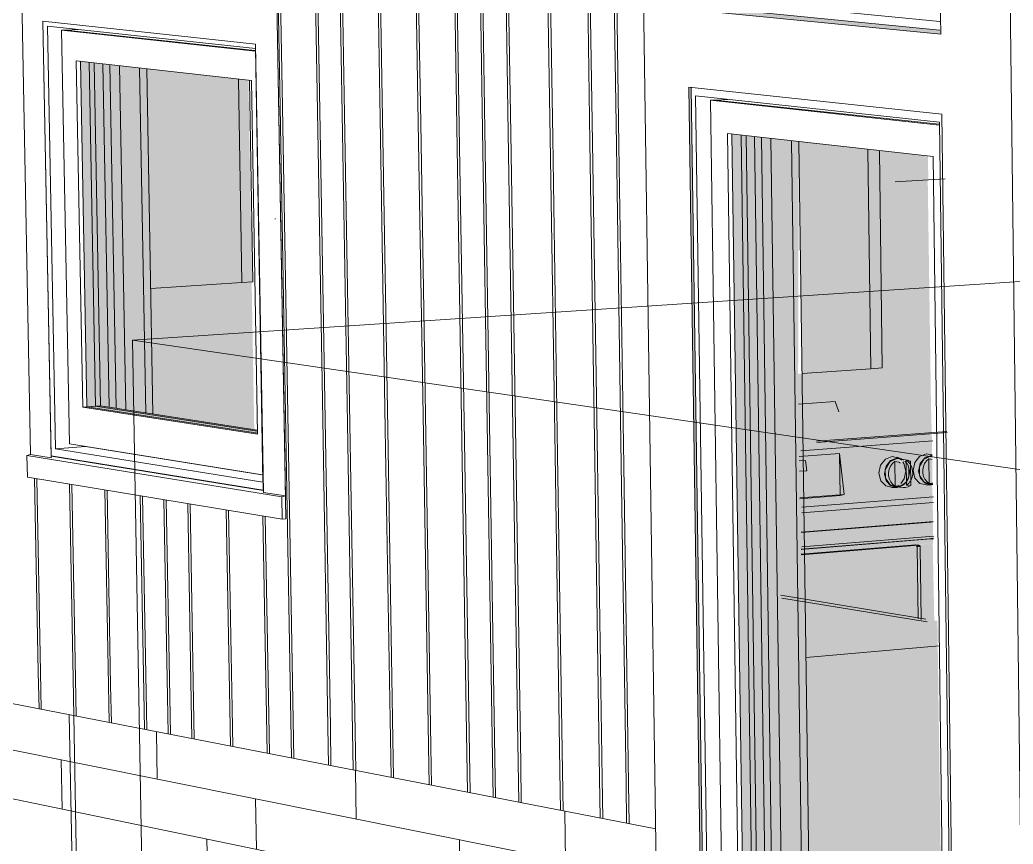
# Model space of a CAD drawing. Header units: inches. Extents: x 5690 to 5695, y -585 to 907.
# Drawn here: x 5692.8189 to 5692.9137, y -584.3253 to -584.2467 of the extents above; entities that cross this region are included whole.
import ezdxf

# ---------------------------------------------------------------- set-up
doc = ezdxf.new("R2010")
doc.units = ezdxf.units.IN
doc.header["$MEASUREMENT"] = 0
for name, color, linetype, lineweight in [('A-DETL', 90, 'Continuous', 9), ('A-GLAZ-2', 151, 'Continuous', 9), ('A-WALL', 113, 'Continuous', 13), ('A-WALL-PATT-1', 111, 'Continuous', 9), ('G-ANNO-SYMB-1', 111, 'Continuous', 9), ('I-WALL', 2, 'Continuous', 13), ('I-WALL-1', 2, 'Continuous', 9), ('Q-CASE', 31, 'Continuous', 9), ('Q-SPCQ', 91, 'Continuous', 9), ('S-FNDN-1', 32, 'Continuous', 9)]:
    doc.layers.add(name, color=color, linetype=linetype, lineweight=lineweight)
for name, color, linetype, lineweight, transparency in [('A-GLAZ-1', 151, 'Continuous', 13, 0.75), ('Q-SPCQ-1', 91, 'Continuous', 9, 0.3), ('Q-SPCQ-2', 91, 'Continuous', 9, 0.55)]:
    doc.layers.add(name, color=color, linetype=linetype, lineweight=lineweight, transparency=transparency)

# ---------------------------------------------------------------- blocks, each defined once
blk = doc.blocks.new('FP_82-3D View 1 Copy 1 Copy 1')
at = {"layer": 'A-WALL-PATT-1'}
for p, q in [((-4883.737295, -584.306647), (-4883.627458, -584.328638)), ((-4883.737196, -584.311015), (-4883.627383, -584.333682)), ((-4883.675075, -584.319104), (-4883.675157, -584.314575)), ((-4883.684138, -584.321967), (-4883.684227, -584.317272)), ((-4883.656088, -584.322906), (-4883.656166, -584.318266)), ((-4883.665613, -584.325791), (-4883.665698, -584.320982)), ((-4883.636133, -584.326901), (-4883.636207, -584.322144)), ((-4883.670244, -584.329593), (-4883.670329, -584.324817)), ((-4883.646156, -584.329807), (-4883.646236, -584.324879))]:
    blk.add_line(p, q, dxfattribs=at)
blk = doc.blocks.new('FP_97-3D View 1 Copy 1 Copy 1')
at = {"layer": 'A-WALL-PATT-1'}
for p, q in [((-4883.663347, -584.254964), (-4883.663857, -584.225546)), ((-4883.663121, -584.25499), (-4883.66363, -584.225563)), ((-4883.659791, -584.255371), (-4883.660296, -584.225818)), ((-4883.659563, -584.255397), (-4883.660067, -584.225836)), ((-4883.657428, -584.255642), (-4883.657929, -584.226)), ((-4883.657198, -584.255668), (-4883.657699, -584.226017)), ((-4883.653818, -584.256055), (-4883.654314, -584.226277)), ((-4883.653586, -584.256082), (-4883.654082, -584.226294)), ((-4883.650174, -584.256472), (-4883.650664, -584.226556)), ((-4883.64994, -584.256499), (-4883.65043, -584.226574)), ((-4883.646496, -584.256893), (-4883.646981, -584.226838)), ((-4883.64626, -584.25692), (-4883.646745, -584.226856)), ((-4883.644051, -584.257173), (-4883.644533, -584.227026)), ((-4883.643814, -584.257201), (-4883.644295, -584.227044)), ((-4883.641591, -584.257455), (-4883.642069, -584.227215)), ((-4883.641353, -584.257482), (-4883.64183, -584.227233)), ((-4883.637592, -584.257913), (-4883.638063, -584.227522)), ((-4883.637351, -584.257941), (-4883.637822, -584.22754)), ((-4883.633795, -584.258348), (-4883.634261, -584.227813)), ((-4883.633552, -584.258375), (-4883.634017, -584.227831)), ((-4883.631272, -584.258636), (-4883.631733, -584.228006)), ((-4883.631027, -584.258665), (-4883.631488, -584.228025)), ((-4883.662839, -584.284261), (-4883.663347, -584.254964)), ((-4883.663347, -584.254964), (-4883.663347, -584.254964)), ((-4883.662613, -584.284295), (-4883.663121, -584.25499)), ((-4883.663121, -584.25499), (-4883.663121, -584.25499)), ((-4883.659288, -584.284801), (-4883.659791, -584.255371)), ((-4883.659791, -584.255371), (-4883.659791, -584.255371)), ((-4883.659061, -584.284836), (-4883.659563, -584.255397)), ((-4883.659563, -584.255397), (-4883.659563, -584.255397)), ((-4883.656929, -584.285161), (-4883.657428, -584.255642)), ((-4883.657428, -584.255642), (-4883.657428, -584.255642)), ((-4883.6567, -584.285195), (-4883.657198, -584.255668)), ((-4883.657198, -584.255668), (-4883.657198, -584.255668)), ((-4883.653324, -584.285709), (-4883.653818, -584.256055)), ((-4883.653818, -584.256055), (-4883.653818, -584.256055)), ((-4883.653092, -584.285744), (-4883.653586, -584.256082)), ((-4883.653586, -584.256082), (-4883.653586, -584.256082)), ((-4883.649685, -584.286263), (-4883.650174, -584.256472)), ((-4883.650174, -584.256472), (-4883.650174, -584.256472)), ((-4883.649452, -584.286298), (-4883.64994, -584.256499)), ((-4883.64994, -584.256499), (-4883.64994, -584.256499)), ((-4883.646013, -584.286822), (-4883.646496, -584.256893)), ((-4883.646496, -584.256893), (-4883.646496, -584.256893)), ((-4883.645777, -584.286857), (-4883.64626, -584.25692)), ((-4883.64626, -584.25692), (-4883.64626, -584.25692)), ((-4883.643572, -584.287193), (-4883.644051, -584.257173)), ((-4883.644051, -584.257173), (-4883.644051, -584.257173)), ((-4883.643335, -584.287229), (-4883.643814, -584.257201)), ((-4883.643814, -584.257201), (-4883.643814, -584.257201)), ((-4883.641116, -584.287567), (-4883.641591, -584.257455)), ((-4883.641591, -584.257455), (-4883.641591, -584.257455)), ((-4883.640877, -584.287603), (-4883.641353, -584.257482)), ((-4883.641353, -584.257482), (-4883.641353, -584.257482)), ((-4883.637122, -584.288174), (-4883.637592, -584.257913)), ((-4883.637592, -584.257913), (-4883.637592, -584.257913)), ((-4883.636881, -584.288211), (-4883.637351, -584.257941)), ((-4883.637351, -584.257941), (-4883.637351, -584.257941)), ((-4883.633332, -584.288751), (-4883.633795, -584.258348)), ((-4883.633795, -584.258348), (-4883.633795, -584.258348)), ((-4883.633089, -584.288788), (-4883.633552, -584.258375)), ((-4883.633552, -584.258375), (-4883.633552, -584.258375)), ((-4883.630812, -584.289135), (-4883.631272, -584.258636)), ((-4883.631272, -584.258636), (-4883.631272, -584.258636)), ((-4883.630567, -584.289172), (-4883.631027, -584.258665)), ((-4883.631027, -584.258665), (-4883.631027, -584.258665)), ((-4883.662334, -584.313437), (-4883.662839, -584.284261)), ((-4883.662839, -584.284261), (-4883.662839, -584.284261)), ((-4883.662108, -584.31348), (-4883.662613, -584.284295)), ((-4883.662613, -584.284295), (-4883.662613, -584.284295)), ((-4883.658788, -584.31411), (-4883.659288, -584.284801)), ((-4883.659288, -584.284801), (-4883.659288, -584.284801)), ((-4883.65856, -584.314153), (-4883.659061, -584.284836)), ((-4883.659061, -584.284836), (-4883.659061, -584.284836)), ((-4883.656432, -584.314556), (-4883.656929, -584.285161)), ((-4883.656929, -584.285161), (-4883.656929, -584.285161)), ((-4883.656203, -584.3146), (-4883.6567, -584.285195)), ((-4883.6567, -584.285195), (-4883.6567, -584.285195)), ((-4883.652832, -584.315239), (-4883.653324, -584.285709)), ((-4883.653324, -584.285709), (-4883.653324, -584.285709)), ((-4883.652601, -584.315283), (-4883.653092, -584.285744)), ((-4883.653092, -584.285744), (-4883.653092, -584.285744)), ((-4883.649199, -584.315928), (-4883.649685, -584.286263)), ((-4883.649685, -584.286263), (-4883.649685, -584.286263)), ((-4883.648966, -584.315972), (-4883.649452, -584.286298)), ((-4883.649452, -584.286298), (-4883.649452, -584.286298)), ((-4883.645532, -584.316623), (-4883.646013, -584.286822)), ((-4883.646013, -584.286822), (-4883.646013, -584.286822)), ((-4883.645296, -584.316668), (-4883.645777, -584.286857)), ((-4883.645777, -584.286857), (-4883.645777, -584.286857)), ((-4883.643094, -584.317086), (-4883.643572, -584.287193)), ((-4883.643572, -584.287193), (-4883.643572, -584.287193)), ((-4883.642858, -584.31713), (-4883.643335, -584.287229)), ((-4883.643335, -584.287229), (-4883.643335, -584.287229)), ((-4883.640642, -584.317551), (-4883.641116, -584.287567)), ((-4883.641116, -584.287567), (-4883.641116, -584.287567)), ((-4883.640404, -584.317596), (-4883.640877, -584.287603)), ((-4883.640877, -584.287603), (-4883.640877, -584.287603)), ((-4883.636655, -584.318307), (-4883.637122, -584.288174)), ((-4883.637122, -584.288174), (-4883.637122, -584.288174)), ((-4883.636414, -584.318352), (-4883.636881, -584.288211)), ((-4883.636881, -584.288211), (-4883.636881, -584.288211)), ((-4883.63287, -584.319025), (-4883.633332, -584.288751)), ((-4883.633332, -584.288751), (-4883.633332, -584.288751)), ((-4883.632628, -584.319071), (-4883.633089, -584.288788)), ((-4883.633089, -584.288788), (-4883.633089, -584.288788)), ((-4883.630354, -584.319502), (-4883.630812, -584.289135)), ((-4883.630812, -584.289135), (-4883.630812, -584.289135)), ((-4883.63011, -584.319548), (-4883.630567, -584.289172)), ((-4883.630567, -584.289172), (-4883.630567, -584.289172)), ((-4883.686419, -584.30887), (-4883.686771, -584.290406)), ((-4883.686208, -584.30891), (-4883.686559, -584.290441)), ((-4883.683091, -584.309501), (-4883.683439, -584.290956)), ((-4883.682877, -584.309541), (-4883.683226, -584.290991)), ((-4883.679732, -584.310138), (-4883.680078, -584.291511)), ((-4883.679517, -584.310178), (-4883.679863, -584.291547)), ((-4883.676344, -584.31078), (-4883.676687, -584.292071)), ((-4883.676127, -584.310821), (-4883.67647, -584.292107)), ((-4883.674093, -584.311207), (-4883.674434, -584.292443)), ((-4883.673874, -584.311249), (-4883.674215, -584.29248)), ((-4883.671828, -584.311637), (-4883.672167, -584.292818)), ((-4883.671608, -584.311678), (-4883.671947, -584.292854)), ((-4883.668147, -584.312335), (-4883.668483, -584.293426)), ((-4883.667925, -584.312377), (-4883.66826, -584.293463)), ((-4883.664655, -584.312997), (-4883.664987, -584.294004)), ((-4883.664431, -584.313039), (-4883.664763, -584.294041)), ((-4883.686352, -584.312396), (-4883.686419, -584.30887)), ((-4883.686419, -584.30887), (-4883.686419, -584.30887)), ((-4883.686141, -584.312438), (-4883.686208, -584.30891)), ((-4883.686208, -584.30891), (-4883.686208, -584.30891)), ((-4883.683024, -584.313043), (-4883.683091, -584.309501)), ((-4883.683091, -584.309501), (-4883.683091, -584.309501)), ((-4883.682811, -584.313085), (-4883.682877, -584.309541)), ((-4883.682877, -584.309541), (-4883.682877, -584.309541)), ((-4883.679666, -584.313696), (-4883.679732, -584.310138)), ((-4883.679732, -584.310138), (-4883.679732, -584.310138)), ((-4883.679451, -584.313737), (-4883.679517, -584.310178)), ((-4883.679517, -584.310178), (-4883.679517, -584.310178)), ((-4883.676279, -584.314354), (-4883.676344, -584.31078)), ((-4883.676344, -584.31078), (-4883.676344, -584.31078)), ((-4883.676062, -584.314396), (-4883.676127, -584.310821)), ((-4883.676127, -584.310821), (-4883.676127, -584.310821)), ((-4883.674028, -584.314791), (-4883.674093, -584.311207)), ((-4883.674093, -584.311207), (-4883.674093, -584.311207)), ((-4883.673809, -584.314834), (-4883.673874, -584.311249)), ((-4883.673874, -584.311249), (-4883.673874, -584.311249)), ((-4883.671764, -584.315231), (-4883.671828, -584.311637)), ((-4883.671828, -584.311637), (-4883.671828, -584.311637)), ((-4883.671544, -584.315274), (-4883.671608, -584.311678)), ((-4883.671608, -584.311678), (-4883.671608, -584.311678)), ((-4883.668083, -584.315946), (-4883.668147, -584.312335)), ((-4883.668147, -584.312335), (-4883.668147, -584.312335)), ((-4883.667861, -584.315989), (-4883.667925, -584.312377)), ((-4883.667925, -584.312377), (-4883.667925, -584.312377)), ((-4883.664591, -584.316625), (-4883.664655, -584.312997)), ((-4883.664655, -584.312997), (-4883.664655, -584.312997)), ((-4883.664367, -584.316668), (-4883.664431, -584.313039)), ((-4883.664431, -584.313039), (-4883.664431, -584.313039)), ((-4883.66227, -584.317076), (-4883.662334, -584.313437)), ((-4883.662334, -584.313437), (-4883.662334, -584.313437)), ((-4883.662045, -584.317119), (-4883.662108, -584.31348)), ((-4883.662108, -584.31348), (-4883.662108, -584.31348)), ((-4883.658725, -584.317765), (-4883.658788, -584.31411)), ((-4883.658788, -584.31411), (-4883.658788, -584.31411)), ((-4883.658498, -584.317809), (-4883.65856, -584.314153)), ((-4883.65856, -584.314153), (-4883.65856, -584.314153)), ((-4883.65637, -584.318222), (-4883.656432, -584.314556)), ((-4883.656432, -584.314556), (-4883.656432, -584.314556)), ((-4883.656141, -584.318267), (-4883.656203, -584.3146)), ((-4883.656203, -584.3146), (-4883.656203, -584.3146)), ((-4883.65277, -584.318922), (-4883.652832, -584.315239)), ((-4883.652832, -584.315239), (-4883.652832, -584.315239)), ((-4883.652539, -584.318966), (-4883.652601, -584.315283)), ((-4883.652601, -584.315283), (-4883.652601, -584.315283)), ((-4883.649138, -584.319627), (-4883.649199, -584.315928)), ((-4883.649199, -584.315928), (-4883.649199, -584.315928)), ((-4883.648905, -584.319673), (-4883.648966, -584.315972)), ((-4883.648966, -584.315972), (-4883.648966, -584.315972)), ((-4883.645472, -584.32034), (-4883.645532, -584.316623)), ((-4883.645532, -584.316623), (-4883.645532, -584.316623)), ((-4883.645237, -584.320386), (-4883.645296, -584.316668)), ((-4883.645296, -584.316668), (-4883.645296, -584.316668)), ((-4883.643035, -584.320813), (-4883.643094, -584.317086)), ((-4883.643094, -584.317086), (-4883.643094, -584.317086)), ((-4883.642798, -584.320859), (-4883.642858, -584.31713)), ((-4883.642858, -584.31713), (-4883.642858, -584.31713)), ((-4883.640583, -584.32129), (-4883.640642, -584.317551)), ((-4883.640642, -584.317551), (-4883.640642, -584.317551)), ((-4883.640345, -584.321336), (-4883.640404, -584.317596)), ((-4883.640404, -584.317596), (-4883.640404, -584.317596)), ((-4883.636597, -584.322064), (-4883.636655, -584.318307)), ((-4883.636655, -584.318307), (-4883.636655, -584.318307)), ((-4883.636356, -584.322111), (-4883.636414, -584.318352)), ((-4883.636414, -584.318352), (-4883.636414, -584.318352)), ((-4883.632813, -584.3228), (-4883.63287, -584.319025)), ((-4883.63287, -584.319025), (-4883.63287, -584.319025)), ((-4883.63257, -584.322847), (-4883.632628, -584.319071)), ((-4883.632628, -584.319071), (-4883.632628, -584.319071)), ((-4883.630297, -584.323288), (-4883.630354, -584.319502)), ((-4883.630354, -584.319502), (-4883.630354, -584.319502)), ((-4883.630053, -584.323336), (-4883.63011, -584.319548)), ((-4883.63011, -584.319548), (-4883.63011, -584.319548))]:
    blk.add_line(p, q, dxfattribs=at)

msp = doc.modelspace()

# ---------------------------------------------------------------- hatches: boundary and pattern name
at = {"layer": 'A-GLAZ-1'}
h = msp.add_hatch(color=256, dxfattribs=at)
h.paths.add_polyline_path([(5692.841611, -584.286112), (5692.841598, -584.285811), (5692.831671, -584.284276), (5692.831006, -584.251332), (5692.824724, -584.250629), (5692.825339, -584.283588), (5692.841595, -584.286109)], flags=0)
h.paths.add_polyline_path([(5692.840124, -584.271742), (5692.841174, -584.271676), (5692.841071, -584.265804), (5692.840976, -584.265798), (5692.840742, -584.25243), (5692.839782, -584.252315), (5692.840104, -584.270573)], flags=0)
for points in [[(5692.831401, -584.272294), (5692.840124, -584.271742), (5692.839782, -584.252315), (5692.831019, -584.251334), (5692.831391, -584.271742)], [(5692.893528, -584.280413), (5692.900115, -584.279947), (5692.899835, -584.25902), (5692.893222, -584.258279), (5692.893521, -584.279946)], [(5692.897044, -584.283986), (5692.90585, -584.283342), (5692.905543, -584.261941), (5692.900572, -584.262238), (5692.900807, -584.279895), (5692.893111, -584.280439), (5692.893152, -584.283348), (5692.896719, -584.28309)], [(5692.841296, -584.285833), (5692.840944, -584.265798), (5692.840875, -584.265802), (5692.840978, -584.271679), (5692.831195, -584.272297), (5692.831448, -584.284297), (5692.841188, -584.285816)]]:
    msp.add_hatch(color=256, dxfattribs=at).paths.add_polyline_path(points, flags=0)
h = msp.add_hatch(color=256, dxfattribs=at)
h.paths.add_polyline_path([(5692.907258, -584.353583), (5692.907246, -584.353117), (5692.901405, -584.351815), (5692.907115, -584.351184), (5692.906464, -584.304008), (5692.893847, -584.301892), (5692.893344, -584.293574), (5692.906017, -584.292575), (5692.906012, -584.29219), (5692.893726, -584.293136), (5692.893262, -584.287649), (5692.90594, -584.286696), (5692.90585, -584.283342), (5692.897044, -584.283986), (5692.897071, -584.284057), (5692.893167, -584.284342), (5692.893244, -584.25828), (5692.886868, -584.257566), (5692.888179, -584.349322), (5692.907198, -584.35357)], flags=0)
h.paths.add_polyline_path([(5692.900115, -584.279947), (5692.901206, -584.27987), (5692.900971, -584.26225), (5692.905595, -584.26194), (5692.905565, -584.259686), (5692.899835, -584.25902), (5692.900041, -584.274414)], flags=0)
at = {"layer": 'A-WALL'}
for points in [[(5692.906787, -584.248055), (5692.90677, -584.247651), (5692.885307, -584.245567), (5692.882754, -584.245708), (5692.906383, -584.248015)], [(5692.884226, -584.354251), (5692.884436, -584.354226), (5692.882963, -584.253116), (5692.882752, -584.253093), (5692.884226, -584.354226)]]:
    msp.add_hatch(color=256, dxfattribs=at).paths.add_polyline_path(points, flags=0)
at = {"layer": 'Q-SPCQ-1'}
for points in [[(5692.893164, -584.284269), (5692.897044, -584.283986), (5692.896719, -584.28309), (5692.893152, -584.283348), (5692.893164, -584.284208)], [(5692.893167, -584.284342), (5692.897071, -584.284057), (5692.897044, -584.283986), (5692.893164, -584.284269)], [(5692.893264, -584.287793), (5692.905942, -584.28684), (5692.90594, -584.286696), (5692.893262, -584.287649)], [(5692.893346, -584.293725), (5692.906019, -584.292725), (5692.906017, -584.292575), (5692.893344, -584.293574)], [(5692.893372, -584.295543), (5692.906041, -584.294485), (5692.906019, -584.292725), (5692.893346, -584.293725), (5692.893371, -584.295495)], [(5692.893391, -584.296958), (5692.90606, -584.295933), (5692.906022, -584.294524), (5692.904654, -584.29464), (5692.893372, -584.295577), (5692.893389, -584.296823)], [(5692.893394, -584.297196), (5692.906063, -584.296165), (5692.906021, -584.295936), (5692.893391, -584.296958)], [(5692.893401, -584.297645), (5692.904369, -584.296752), (5692.904763, -584.296768), (5692.906067, -584.296423), (5692.906021, -584.296169), (5692.903945, -584.296341), (5692.893394, -584.297196)], [(5692.904402, -584.296818), (5692.904639, -584.296797), (5692.904402, -584.29681)], [(5692.90483, -584.296983), (5692.904589, -584.296802), (5692.904403, -584.296861), (5692.904438, -584.296922), (5692.904825, -584.296983)], [(5692.904746, -584.303831), (5692.904654, -584.296956), (5692.904404, -584.296941), (5692.904494, -584.30379), (5692.904653, -584.303816)], [(5692.90492, -584.30386), (5692.904794, -584.296978), (5692.904656, -584.296983), (5692.904793, -584.303839), (5692.904829, -584.303845)], [(5692.90483, -584.296983), (5692.904763, -584.296832), (5692.904715, -584.296862), (5692.904825, -584.296978)], [(5692.90483, -584.296983), (5692.906069, -584.296579), (5692.906021, -584.296435), (5692.904729, -584.296811), (5692.904812, -584.296898), (5692.904825, -584.296939)], [(5692.906166, -584.304067), (5692.906021, -584.296597), (5692.90483, -584.296983), (5692.904964, -584.303868), (5692.90602, -584.304043)]]:
    msp.add_hatch(color=256, dxfattribs=at).paths.add_polyline_path(points, flags=0)
h = msp.add_hatch(color=256, dxfattribs=at)
h.paths.add_polyline_path([(5692.893339, -584.293186), (5692.906012, -584.29219), (5692.905948, -584.290992), (5692.905755, -584.291021), (5692.905261, -584.290992), (5692.904767, -584.290852), (5692.904323, -584.290381), (5692.904142, -584.289657), (5692.904304, -584.288905), (5692.904765, -584.288329), (5692.905419, -584.288087), (5692.90596, -584.288187), (5692.905942, -584.28684), (5692.893264, -584.287793), (5692.893272, -584.28834), (5692.897122, -584.288049), (5692.897575, -584.291944), (5692.897177, -584.29205), (5692.893327, -584.292365), (5692.89333, -584.292565)], flags=0)
h.paths.add_polyline_path([(5692.903894, -584.291056), (5692.903834, -584.291067), (5692.903888, -584.291059)], flags=0)
h.paths.add_polyline_path([(5692.903376, -584.288742), (5692.9034, -584.28878), (5692.903384, -584.288743)], flags=0)
h.paths.add_polyline_path([(5692.903925, -584.291567), (5692.903877, -584.291067), (5692.90366, -584.291153), (5692.903237, -584.291195), (5692.902949, -584.291229), (5692.902922, -584.29126), (5692.902584, -584.291271), (5692.902005, -584.291244), (5692.901511, -584.291102), (5692.901068, -584.290633), (5692.900898, -584.289854), (5692.901048, -584.289154), (5692.901511, -584.288577), (5692.902163, -584.288333), (5692.903455, -584.288679), (5692.90337, -584.288713), (5692.9034, -584.28874), (5692.903663, -584.288754), (5692.903895, -584.288853), (5692.903925, -584.289156), (5692.904041, -584.289428), (5692.904098, -584.289678), (5692.904103, -584.289996), (5692.904041, -584.29031), (5692.90392, -584.290724), (5692.903925, -584.291076)], flags=0)
h.paths.add_polyline_path([(5692.902689, -584.291202), (5692.902615, -584.291183), (5692.902635, -584.291192)], flags=0)
h.paths.add_polyline_path([(5692.905941, -584.290949), (5692.90587, -584.29093), (5692.905886, -584.290939)], flags=0)
h.paths.add_polyline_path([(5692.902904, -584.288926), (5692.902888, -584.288876), (5692.902891, -584.288919)], flags=0)
h.paths.add_polyline_path([(5692.903848, -584.288867), (5692.903848, -584.288849), (5692.903806, -584.288853)], flags=0)
h.paths.add_polyline_path([(5692.903629, -584.288793), (5692.903614, -584.288752), (5692.9036, -584.288791)], flags=0)
h = msp.add_hatch(color=256, dxfattribs=at)
h.paths.add_polyline_path([(5692.893327, -584.292351), (5692.897177, -584.29205), (5692.897575, -584.291944), (5692.897122, -584.288049), (5692.893272, -584.28834), (5692.893326, -584.292275)], flags=0)
h.paths.add_polyline_path([(5692.902189, -584.291286), (5692.902615, -584.291221), (5692.90191, -584.290976), (5692.901505, -584.290311), (5692.901502, -584.289531), (5692.901985, -584.288801), (5692.902616, -584.288525), (5692.903047, -584.288567), (5692.902387, -584.288385), (5692.90215, -584.28833), (5692.901483, -584.288612), (5692.901026, -584.289258), (5692.900901, -584.289968), (5692.901087, -584.290653), (5692.901562, -584.291142), (5692.902163, -584.29128)], flags=0)
h.paths.add_polyline_path([(5692.90544, -584.291033), (5692.90587, -584.290969), (5692.905164, -584.290723), (5692.904761, -584.290059), (5692.904758, -584.289281), (5692.905241, -584.288552), (5692.905851, -584.288275), (5692.905961, -584.288249), (5692.905924, -584.288204), (5692.905401, -584.288083), (5692.904739, -584.288361), (5692.904282, -584.289009), (5692.904157, -584.289717), (5692.904342, -584.290401), (5692.904814, -584.290889), (5692.905419, -584.291028)], flags=0)
h.paths.add_polyline_path([(5692.905996, -584.29096), (5692.905948, -584.290946), (5692.905955, -584.290952)], flags=0)
h = msp.add_hatch(color=256, dxfattribs=at)
h.paths.add_polyline_path([(5692.903126, -584.291229), (5692.903171, -584.291191), (5692.903123, -584.291227)], flags=0)
h.paths.add_polyline_path([(5692.902634, -584.291227), (5692.902615, -584.291188), (5692.902615, -584.291221)], flags=0)
h.paths.add_polyline_path([(5692.903918, -584.290601), (5692.904041, -584.29031), (5692.904103, -584.289996), (5692.904098, -584.289678), (5692.904029, -584.289374), (5692.9039, -584.289216), (5692.903918, -584.290592)], flags=0)
h.paths.add_polyline_path([(5692.903865, -584.288853), (5692.903806, -584.288853), (5692.903848, -584.288849)], flags=0)
h.paths.add_polyline_path([(5692.9036, -584.288791), (5692.903802, -584.288983), (5692.903899, -584.289084), (5692.903848, -584.288845), (5692.903629, -584.288793)], flags=0)
h.paths.add_polyline_path([(5692.903291, -584.288728), (5692.903488, -584.288867), (5692.903486, -584.288785), (5692.903373, -584.288728), (5692.903331, -584.28867), (5692.903285, -584.288721)], flags=0)
h.paths.add_polyline_path([(5692.903084, -584.288756), (5692.903009, -584.288756), (5692.903054, -584.288769)], flags=0)
h.paths.add_polyline_path([(5692.90332, -584.290915), (5692.903511, -584.29059), (5692.903486, -584.289017), (5692.903222, -584.288708), (5692.903084, -584.288804), (5692.902861, -584.288904), (5692.902839, -584.288845), (5692.903084, -584.288667), (5692.902561, -584.28854), (5692.901894, -584.288866), (5692.901496, -584.289613), (5692.901511, -584.290386), (5692.902005, -584.291038), (5692.902743, -584.291177), (5692.903214, -584.290963)], flags=0)
h.paths.add_polyline_path([(5692.903416, -584.291205), (5692.903834, -584.291067), (5692.903918, -584.291076), (5692.903925, -584.291076), (5692.903872, -584.290668), (5692.903618, -584.290965), (5692.903517, -584.291045), (5692.903479, -584.290724), (5692.903171, -584.291061), (5692.903056, -584.291152), (5692.90332, -584.291199), (5692.9034, -584.291204)], flags=0)
h.paths.add_polyline_path([(5692.905886, -584.290974), (5692.90587, -584.290935), (5692.90587, -584.290969)], flags=0)
h.paths.add_polyline_path([(5692.905948, -584.290946), (5692.905995, -584.290872), (5692.905961, -584.288308), (5692.905813, -584.288292), (5692.905148, -584.288617), (5692.904752, -584.289363), (5692.904767, -584.290135), (5692.905261, -584.290786), (5692.905886, -584.290933)], flags=0)
h.paths.add_polyline_path([(5692.902923, -584.288938), (5692.902959, -584.288904), (5692.902924, -584.288937)], flags=0)
h.paths.add_polyline_path([(5692.903663, -584.288754), (5692.903587, -584.288719), (5692.903629, -584.288752)], flags=0)
h.paths.add_polyline_path([(5692.903487, -584.288747), (5692.903486, -584.28873), (5692.903486, -584.288747)], flags=0)
h = msp.add_hatch(color=256, dxfattribs=at)
h.paths.add_polyline_path([(5692.90332, -584.290915), (5692.903512, -584.290684), (5692.903486, -584.290633), (5692.9034, -584.290779)], flags=0)
h.paths.add_polyline_path([(5692.902992, -584.291131), (5692.903237, -584.291035), (5692.903237, -584.290953), (5692.902974, -584.291125)], flags=0)
h.paths.add_polyline_path([(5692.903491, -584.289023), (5692.903486, -584.288927), (5692.9034, -584.28889), (5692.903486, -584.289017)], flags=0)
h.paths.add_polyline_path([(5692.903196, -584.2887), (5692.903228, -584.288649), (5692.90314, -584.288612), (5692.90293, -584.288621), (5692.903162, -584.28869)], flags=0)
h.paths.add_polyline_path([(5692.905961, -584.288308), (5692.905955, -584.288292), (5692.905908, -584.288292)], flags=0)
h = msp.add_hatch(color=256, dxfattribs=at)
h.paths.add_polyline_path([(5692.902813, -584.291177), (5692.902942, -584.291125), (5692.902859, -584.291125), (5692.902813, -584.291177)], flags=0)
h.paths.add_polyline_path([(5692.903333, -584.288789), (5692.903308, -584.288745), (5692.903328, -584.288782)], flags=0)
h = msp.add_hatch(color=256, dxfattribs=at)
h.paths.add_polyline_path([(5692.903517, -584.291056), (5692.903864, -584.290678), (5692.903918, -584.290585), (5692.903848, -584.289039), (5692.9036, -584.288791), (5692.903488, -584.288793), (5692.903516, -584.288957), (5692.903655, -584.289101), (5692.903676, -584.289298), (5692.903492, -584.289101), (5692.903528, -584.290562), (5692.903712, -584.29031), (5692.903642, -584.290527), (5692.903513, -584.290724), (5692.903517, -584.291045)], flags=0)
h.paths.add_polyline_path([(5692.903737, -584.290194), (5692.90374, -584.289442), (5692.903825, -584.289782), (5692.90374, -584.290176)], flags=0)
h = msp.add_hatch(color=256, dxfattribs=at)
h.paths.add_polyline_path([(5692.903512, -584.290684), (5692.903688, -584.290417), (5692.903661, -584.290336), (5692.903511, -584.290602)], flags=0)
h.paths.add_polyline_path([(5692.903737, -584.290194), (5692.903799, -584.289678), (5692.903726, -584.2894), (5692.903734, -584.289996)], flags=0)
h.paths.add_polyline_path([(5692.903721, -584.289364), (5692.903584, -584.289026), (5692.903489, -584.28893), (5692.903531, -584.289083), (5692.903706, -584.289342)], flags=0)
at = {"layer": 'Q-SPCQ-2'}
h = msp.add_hatch(color=256, dxfattribs=at)
h.paths.add_polyline_path([(5692.893402, -584.297713), (5692.904388, -584.296797), (5692.904323, -584.296756), (5692.893401, -584.297645)], flags=0)
h.paths.add_polyline_path([(5692.904644, -584.296798), (5692.904654, -584.296797), (5692.904639, -584.296797)], flags=0)
msp.add_hatch(color=256, dxfattribs=at).paths.add_polyline_path([(5692.904494, -584.30379), (5692.904402, -584.296818), (5692.893402, -584.297713), (5692.893466, -584.30196), (5692.898045, -584.30272)], flags=0)

# ---------------------------------------------------------------- linework, layer by layer
at = {"layer": 'A-DETL'}
for p, q in [((5692.823651, -584.312963), (5692.824722, -584.369814)), ((5692.824076, -584.313046), (5692.825147, -584.369982))]:
    msp.add_line(p, q, dxfattribs=at)
at = {"layer": 'A-GLAZ-2'}
for p, q in [((5692.819079, -584.242451), (5692.819949, -584.288146)), ((5692.819949, -584.288139), (5692.819079, -584.242451)), ((5692.844299, -584.294279), (5692.843443, -584.244927)), ((5692.843443, -584.244927), (5692.844261, -584.292083)), ((5692.9067, -584.246821), (5692.885721, -584.244803)), ((5692.885316, -584.245566), (5692.906707, -584.247645)), ((5692.821926, -584.288304), (5692.821141, -584.246815)), ((5692.821141, -584.246815), (5692.841415, -584.248987)), ((5692.821141, -584.246815), (5692.841415, -584.248987)), ((5692.821929, -584.28846), (5692.821141, -584.246815)), ((5692.822326, -584.287585), (5692.821565, -584.247274)), ((5692.821565, -584.247274), (5692.841404, -584.24941)), ((5692.823334, -584.247645), (5692.822922, -584.247665)), ((5692.822922, -584.247665), (5692.823663, -584.287111)), ((5692.84138, -584.249658), (5692.822922, -584.247665)), ((5692.823334, -584.247645), (5692.824467, -584.24759)), ((5692.823334, -584.247645), (5692.841366, -584.249591)), ((5692.841366, -584.249591), (5692.823334, -584.247645)), ((5692.841404, -584.24941), (5692.842127, -584.290773)), ((5692.841415, -584.248987), (5692.84216, -584.291582)), ((5692.841415, -584.248987), (5692.842163, -584.291743)), ((5692.824928, -584.283617), (5692.824311, -584.250582)), ((5692.824311, -584.250582), (5692.841024, -584.252448)), ((5692.824724, -584.250629), (5692.825339, -584.283588)), ((5692.824724, -584.250629), (5692.825339, -584.283588)), ((5692.825339, -584.283588), (5692.824724, -584.250629)), ((5692.826162, -584.283531), (5692.825552, -584.250722)), ((5692.826033, -584.250776), (5692.82664, -584.283498)), ((5692.826839, -584.250869), (5692.827445, -584.283626)), ((5692.827504, -584.250945), (5692.82811, -584.283733)), ((5692.828425, -584.251051), (5692.829029, -584.283876)), ((5692.830963, -584.284179), (5692.830362, -584.251271)), ((5692.830362, -584.251271), (5692.830963, -584.284179)), ((5692.831032, -584.251346), (5692.831632, -584.284283)), ((5692.841024, -584.252448), (5692.841615, -584.286207)), ((5692.882964, -584.253116), (5692.884436, -584.354226)), ((5692.884838, -584.353529), (5692.883391, -584.25393)), ((5692.883391, -584.25393), (5692.90667, -584.256436)), ((5692.885258, -584.254326), (5692.884829, -584.25435)), ((5692.884829, -584.25435), (5692.886252, -584.352992)), ((5692.906643, -584.256705), (5692.884829, -584.25435)), ((5692.885258, -584.254326), (5692.886462, -584.254261)), ((5692.885258, -584.254326), (5692.906629, -584.256632)), ((5692.906629, -584.256632), (5692.885258, -584.254326)), ((5692.90667, -584.256436), (5692.90799, -584.358841)), ((5692.887752, -584.34937), (5692.886437, -584.257518)), ((5692.886437, -584.257518), (5692.906045, -584.259707)), ((5692.886868, -584.257567), (5692.888179, -584.349322)), ((5692.886868, -584.257567), (5692.888179, -584.349322)), ((5692.888179, -584.349322), (5692.886868, -584.257567)), ((5692.889033, -584.349225), (5692.88773, -584.257664)), ((5692.888231, -584.257721), (5692.889529, -584.349169)), ((5692.889008, -584.257817), (5692.890302, -584.34935)), ((5692.889674, -584.257896), (5692.890965, -584.349509)), ((5692.890583, -584.258005), (5692.891869, -584.349679)), ((5692.893824, -584.350155), (5692.892547, -584.258234)), ((5692.892547, -584.258234), (5692.893824, -584.350155)), ((5692.893244, -584.258312), (5692.894517, -584.35031)), ((5692.906045, -584.259707), (5692.907262, -584.353731)), ((5692.824928, -584.283617), (5692.825339, -584.283588)), ((5692.841615, -584.286207), (5692.824928, -584.283617)), ((5692.82664, -584.283498), (5692.825339, -584.283588)), ((5692.826162, -584.283531), (5692.825339, -584.283588)), ((5692.825339, -584.283588), (5692.841606, -584.286111)), ((5692.825339, -584.283588), (5692.841606, -584.286111)), ((5692.841606, -584.286111), (5692.825339, -584.283588)), ((5692.841577, -584.285918), (5692.826162, -584.283531)), ((5692.82664, -584.283498), (5692.841563, -584.285806)), ((5692.822326, -584.287585), (5692.825186, -584.287379)), ((5692.842127, -584.290773), (5692.822326, -584.287585)), ((5692.823663, -584.287111), (5692.842084, -584.29006)), ((5692.825186, -584.287379), (5692.842032, -584.290076)), ((5692.819614, -584.288228), (5692.819949, -584.288139)), ((5692.819653, -584.290291), (5692.819614, -584.288228)), ((5692.819614, -584.288228), (5692.84392, -584.292176)), ((5692.821929, -584.28846), (5692.819949, -584.288139)), ((5692.822128, -584.288289), (5692.821926, -584.288304)), ((5692.84216, -584.291582), (5692.821926, -584.288304)), ((5692.822124, -584.288288), (5692.842148, -584.291532)), ((5692.843957, -584.294305), (5692.819653, -584.290291)), ((5692.844261, -584.292083), (5692.842163, -584.291743)), ((5692.844261, -584.292083), (5692.84392, -584.292176)), ((5692.84392, -584.292176), (5692.843957, -584.294305)), ((5692.843957, -584.294305), (5692.844299, -584.294279))]:
    msp.add_line(p, q, dxfattribs=at)
at = {"layer": 'A-WALL'}
for p, q in [((5692.877905, -584.21031), (5692.880176, -584.36297)), ((5692.912999, -584.212223), (5692.914973, -584.371404)), ((5692.90639, -584.217184), (5692.906787, -584.248055)), ((5692.906787, -584.248055), (5692.882644, -584.245697)), ((5692.884226, -584.354251), (5692.882752, -584.253093)), ((5692.882752, -584.253093), (5692.906885, -584.255669)), ((5692.906885, -584.255669), (5692.908225, -584.359782))]:
    msp.add_line(p, q, dxfattribs=at)
at = {"layer": 'G-ANNO-SYMB-1'}
for p, q in [((5692.829665, -584.277237), (5693.135912, -584.256992)), ((5692.829665, -584.277237), (5692.835889, -584.616329)), ((5693.501754, -584.375269), (5692.829665, -584.277237))]:
    msp.add_line(p, q, dxfattribs=at)
at = {"layer": 'I-WALL'}
for p, q in [((5692.819949, -584.288146), (5692.819078, -584.242451)), ((5692.843443, -584.244927), (5692.844299, -584.294279)), ((5692.661129, -584.281378), (5692.879593, -584.323828))]:
    msp.add_line(p, q, dxfattribs=at)
at = {"layer": 'Q-CASE'}
for p, q in [((5692.840124, -584.271742), (5692.839783, -584.252366)), ((5692.839783, -584.252366), (5692.840124, -584.271742)), ((5692.840838, -584.252484), (5692.841174, -584.271676)), ((5692.900115, -584.279947), (5692.899836, -584.259079)), ((5692.899836, -584.259079), (5692.900115, -584.279947)), ((5692.900931, -584.259201), (5692.901206, -584.27987)), ((5692.902432, -584.262129), (5692.907196, -584.261845)), ((5692.843265, -584.265661), (5692.843336, -584.265657)), ((5692.840124, -584.271742), (5692.831416, -584.272293)), ((5692.841174, -584.271676), (5692.840124, -584.271742)), ((5692.900115, -584.279947), (5692.893551, -584.280411)), ((5692.901206, -584.27987), (5692.900115, -584.279947)), ((5692.894937, -584.286856), (5692.907363, -584.285928)), ((5692.907363, -584.285928), (5692.894937, -584.286856)), ((5692.907384, -584.28605), (5692.89495, -584.28698)), ((5692.891543, -584.301555), (5692.905353, -584.303825)), ((5692.905473, -584.304111), (5692.891623, -584.30183)), ((5692.891623, -584.30183), (5692.905473, -584.304111)), ((5692.906623, -584.306392), (5692.893956, -584.3075))]:
    msp.add_line(p, q, dxfattribs=at)
at = {"layer": 'Q-SPCQ'}
for p, q in [((5692.896719, -584.28309), (5692.893217, -584.283343)), ((5692.896719, -584.28309), (5692.897071, -584.284057)), ((5692.906026, -584.286833), (5692.893443, -584.28778)), ((5692.893281, -584.28834), (5692.897125, -584.288049)), ((5692.897179, -584.29205), (5692.897125, -584.288049)), ((5692.897125, -584.288049), (5692.897579, -584.291943)), ((5692.902152, -584.28833), (5692.902796, -584.288479)), ((5692.902601, -584.288387), (5692.903025, -584.288534)), ((5692.902602, -584.28848), (5692.903209, -584.288621)), ((5692.902603, -584.288522), (5692.902859, -584.288535)), ((5692.90288, -584.288539), (5692.902985, -584.288567)), ((5692.902883, -584.288539), (5692.90361, -584.288686)), ((5692.902952, -584.288588), (5692.903055, -584.288683)), ((5692.902985, -584.288567), (5692.903228, -584.288681)), ((5692.905404, -584.288083), (5692.905949, -584.288181)), ((5692.905677, -584.290888), (5692.905647, -584.288544)), ((5692.905848, -584.288139), (5692.905965, -584.28818)), ((5692.905854, -584.288233), (5692.905971, -584.288233)), ((5692.905855, -584.288275), (5692.905966, -584.288272)), ((5692.893281, -584.288745), (5692.893887, -584.288699)), ((5692.893887, -584.288699), (5692.894001, -584.289681)), ((5692.901506, -584.290366), (5692.901496, -584.289555)), ((5692.902423, -584.291141), (5692.902392, -584.288792)), ((5692.90279, -584.288875), (5692.902805, -584.288878)), ((5692.903351, -584.288773), (5692.90354, -584.28898)), ((5692.903413, -584.288777), (5692.90352, -584.288892)), ((5692.90356, -584.288722), (5692.903492, -584.288708)), ((5692.903523, -584.291056), (5692.903493, -584.288784)), ((5692.90354, -584.28898), (5692.90358, -584.289041)), ((5692.90355, -584.288742), (5692.90361, -584.288783)), ((5692.903669, -584.288745), (5692.90356, -584.288722)), ((5692.903637, -584.28914), (5692.9037, -584.289283)), ((5692.90389, -584.288791), (5692.903691, -584.288749)), ((5692.903902, -584.288813), (5692.903903, -584.288804)), ((5692.903904, -584.288804), (5692.903934, -584.291087)), ((5692.904762, -584.290115), (5692.904752, -584.289305)), ((5692.894001, -584.289681), (5692.893295, -584.289735)), ((5692.903656, -584.290533), (5692.903577, -584.290668)), ((5692.9026, -584.291271), (5692.90215, -584.291288)), ((5692.90239, -584.291253), (5692.902192, -584.291286)), ((5692.903205, -584.291295), (5692.902466, -584.291224)), ((5692.902629, -584.291163), (5692.902548, -584.291199)), ((5692.902815, -584.291049), (5692.902632, -584.291161)), ((5692.902697, -584.29122), (5692.902639, -584.291226)), ((5692.902708, -584.291259), (5692.902639, -584.291269)), ((5692.902829, -584.291194), (5692.902768, -584.291208)), ((5692.902836, -584.291176), (5692.90282, -584.291177)), ((5692.903016, -584.291168), (5692.902866, -584.291223)), ((5692.903207, -584.29106), (5692.903016, -584.291168)), ((5692.903202, -584.291295), (5692.903378, -584.291297)), ((5692.903519, -584.290751), (5692.903241, -584.291035)), ((5692.903562, -584.290625), (5692.903472, -584.290753)), ((5692.903745, -584.290855), (5692.903523, -584.291056)), ((5692.903882, -584.290671), (5692.90378, -584.290814)), ((5692.903854, -584.291085), (5692.90392, -584.291091)), ((5692.903933, -584.291087), (5692.903932, -584.291083)), ((5692.903933, -584.291088), (5692.903933, -584.291087)), ((5692.905852, -584.291018), (5692.905401, -584.291035)), ((5692.905642, -584.290999), (5692.905442, -584.291033)), ((5692.906005, -584.290999), (5692.905719, -584.290972)), ((5692.905883, -584.290907), (5692.905799, -584.290946)), ((5692.906003, -584.290838), (5692.905887, -584.290905)), ((5692.905949, -584.290967), (5692.90589, -584.290973)), ((5692.906012, -584.290996), (5692.90589, -584.291016)), ((5692.897179, -584.29205), (5692.893336, -584.29235)), ((5692.893337, -584.292274), (5692.897579, -584.291943)), ((5692.893518, -584.293172), (5692.906096, -584.292184)), ((5692.897579, -584.291943), (5692.897179, -584.29205)), ((5692.906103, -584.292718), (5692.893526, -584.293711)), ((5692.905685, -584.294557), (5692.893452, -584.295536)), ((5692.893453, -584.29557), (5692.905828, -584.294579)), ((5692.906074, -584.294523), (5692.905685, -584.294557)), ((5692.905828, -584.294579), (5692.906069, -584.294559)), ((5692.893474, -584.297155), (5692.905706, -584.296164)), ((5692.905849, -584.296186), (5692.893475, -584.297189)), ((5692.906108, -584.295929), (5692.893533, -584.296947)), ((5692.905706, -584.296164), (5692.905862, -584.296151)), ((5692.90609, -584.296165), (5692.905849, -584.296186)), ((5692.905885, -584.296149), (5692.906094, -584.296129)), ((5692.893477, -584.297638), (5692.90437, -584.296752)), ((5692.904655, -584.296797), (5692.893479, -584.297706)), ((5692.893479, -584.297706), (5692.904655, -584.296797)), ((5692.904406, -584.296753), (5692.904692, -584.296798)), ((5692.904546, -584.296939), (5692.904636, -584.303815)), ((5692.904921, -584.303862), (5692.904832, -584.296983)), ((5692.904832, -584.296983), (5692.904921, -584.303862))]:
    msp.add_line(p, q, dxfattribs=at)
for points in [[(5692.902192, -584.291286, 0), (5692.901548, -584.291138, 0), (5692.901071, -584.290633, 0), (5692.900889, -584.289907, 0), (5692.901051, -584.289154, 0), (5692.901514, -584.288577, 0), (5692.902152, -584.28833, 0)], [(5692.902639, -584.291269, 0), (5692.902032, -584.291129, 0), (5692.901582, -584.290653, 0), (5692.90141, -584.289968, 0), (5692.901563, -584.289257, 0), (5692.902, -584.288713, 0), (5692.902602, -584.28848, 0)], [(5692.901501, -584.289533, 0), (5692.901917, -584.288833, 0), (5692.902603, -584.288522, 0)], [(5692.905442, -584.291033, 0), (5692.904801, -584.290885, 0), (5692.904326, -584.290381, 0), (5692.904145, -584.289656, 0), (5692.904306, -584.288905, 0), (5692.904767, -584.288329, 0), (5692.905404, -584.288083, 0)], [(5692.90589, -584.291016, 0), (5692.905285, -584.290876, 0), (5692.904838, -584.290401, 0), (5692.904667, -584.289717, 0), (5692.904819, -584.289008, 0), (5692.905254, -584.288465, 0), (5692.905854, -584.288233, 0)], [(5692.904758, -584.289283, 0), (5692.905171, -584.288585, 0), (5692.905855, -584.288275, 0)], [(5692.905677, -584.290888, 0), (5692.90545, -584.290723, 0), (5692.905266, -584.290497, 0), (5692.905136, -584.290225, 0), (5692.905067, -584.289921, 0), (5692.905062, -584.289603, 0), (5692.905124, -584.289289, 0), (5692.905247, -584.288997, 0), (5692.905424, -584.288744, 0), (5692.905647, -584.288544, 0)], [(5692.905647, -584.288544, 0), (5692.905846, -584.288585, 0), (5692.905972, -584.288611, 0)], [(5692.902423, -584.291141, 0), (5692.902195, -584.290975, 0), (5692.90201, -584.290749, 0), (5692.901879, -584.290477, 0), (5692.90181, -584.290172, 0), (5692.901806, -584.289854, 0), (5692.901867, -584.289539, 0), (5692.90199, -584.289247, 0), (5692.902169, -584.288993, 0), (5692.902392, -584.288792, 0)], [(5692.902392, -584.288792, 0), (5692.902591, -584.288833, 0), (5692.90279, -584.288875, 0)], [(5692.902805, -584.288878, 0), (5692.902825, -584.288885, 0), (5692.902846, -584.288893, 0), (5692.902868, -584.288903, 0), (5692.90289, -584.288914, 0), (5692.902911, -584.288925, 0), (5692.90293, -584.288937, 0)], [(5692.903172, -584.288824, 0), (5692.903272, -584.288984, 0), (5692.903453, -584.289709, 0), (5692.903292, -584.290461, 0), (5692.902974, -584.290914, 0)], [(5692.903738, -584.289398, 0), (5692.903741, -584.290206, 0), (5692.903579, -584.290597, 0)], [(5692.903607, -584.288686, 0), (5692.903856, -584.288771, 0), (5692.903897, -584.288793, 0)], [(5692.90362, -584.28903, 0), (5692.903658, -584.289097, 0), (5692.903829, -584.289781, 0), (5692.903677, -584.290491, 0)], [(5692.903635, -584.288802, 0), (5692.903719, -584.288874, 0), (5692.903861, -584.289036, 0)], [(5692.903855, -584.288866, 0), (5692.903872, -584.288852, 0), (5692.903885, -584.288838, 0), (5692.903896, -584.288825, 0), (5692.903902, -584.288813, 0)], [(5692.903903, -584.288804, 0), (5692.903903, -584.288802, 0), (5692.903899, -584.288795, 0), (5692.90389, -584.288791, 0)], [(5692.903904, -584.2891, 0), (5692.904034, -584.289373, 0), (5692.904104, -584.289677, 0), (5692.904108, -584.289995, 0), (5692.904047, -584.290309, 0), (5692.903924, -584.290601, 0)], [(5692.902639, -584.291226, 0), (5692.901946, -584.291022, 0), (5692.901513, -584.290387, 0)], [(5692.90589, -584.290973, 0), (5692.9052, -584.290769, 0), (5692.904769, -584.290136, 0)], [(5692.90282, -584.291177, 0), (5692.902621, -584.291159, 0), (5692.902423, -584.291141, 0)], [(5692.902959, -584.291116, 0), (5692.90294, -584.29113, 0), (5692.90292, -584.291143, 0), (5692.902898, -584.291155, 0), (5692.902876, -584.291165, 0), (5692.902855, -584.291172, 0), (5692.902836, -584.291176, 0)], [(5692.903445, -584.290788, 0), (5692.903324, -584.290915, 0), (5692.902991, -584.291136, 0)], [(5692.903933, -584.29109, 0), (5692.903682, -584.291226, 0), (5692.903378, -584.291297, 0)], [(5692.903523, -584.291056, 0), (5692.903721, -584.291073, 0), (5692.903809, -584.291081, 0)], [(5692.903932, -584.291083, 0), (5692.903925, -584.291075, 0), (5692.903915, -584.291066, 0), (5692.903901, -584.291056, 0), (5692.903884, -584.291044, 0)], [(5692.90392, -584.291091, 0), (5692.903929, -584.291091, 0), (5692.903933, -584.291088, 0)], [(5692.906002, -584.290917, 0), (5692.905876, -584.290906, 0), (5692.905677, -584.290888, 0)], [(5692.90437, -584.296752, 0), (5692.904415, -584.296755, 0), (5692.904457, -584.296772, 0), (5692.904494, -584.296801, 0)], [(5692.904494, -584.296801, 0), (5692.904522, -584.29684, 0), (5692.90454, -584.296887, 0), (5692.904546, -584.296939, 0)], [(5692.904832, -584.296983, 0), (5692.904825, -584.296932, 0), (5692.904807, -584.296885, 0), (5692.904779, -584.296846, 0), (5692.904742, -584.296817, 0), (5692.9047, -584.2968, 0), (5692.904655, -584.296797, 0)], [(5692.904655, -584.296797, 0), (5692.904694, -584.296799, 0), (5692.904731, -584.296811, 0), (5692.904764, -584.296832, 0), (5692.904792, -584.296861, 0), (5692.904813, -584.296898, 0), (5692.904827, -584.296939, 0), (5692.904832, -584.296983, 0)]]:
    msp.add_polyline3d(points, dxfattribs=at)

# ---------------------------------------------------------------- block references
at = {"layer": 'I-WALL-1'}
msp.add_blockref('FP_97-3D View 1 Copy 1 Copy 1', (10576.507114, 0), dxfattribs=at)
at = {"layer": 'S-FNDN-1'}
msp.add_blockref('FP_82-3D View 1 Copy 1 Copy 1', (10576.507114, 0), dxfattribs=at)

doc.saveas('drawing.dxf')
